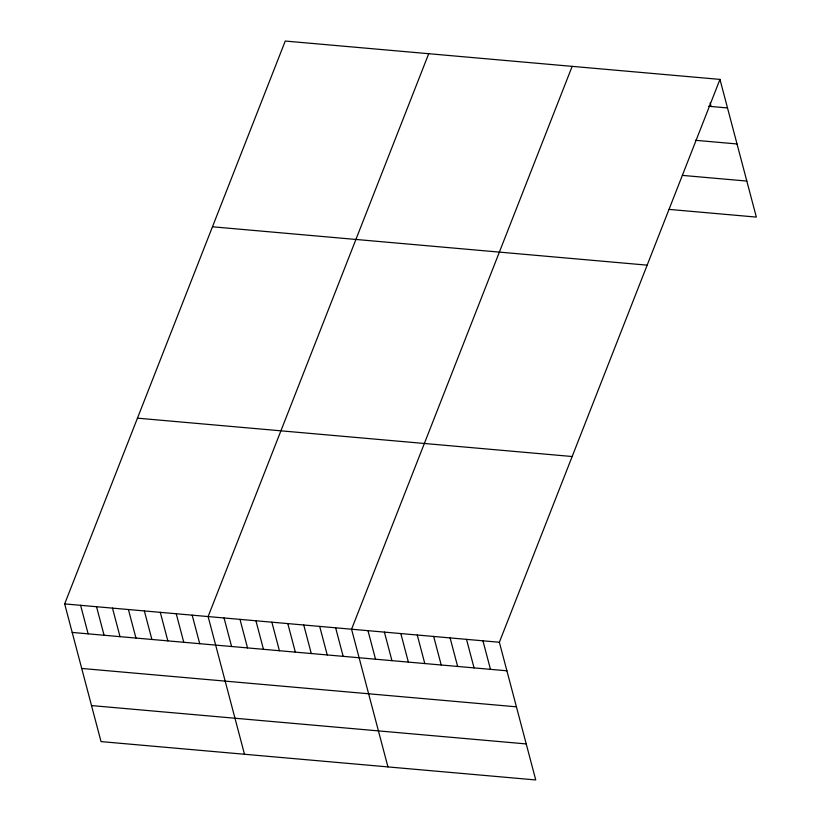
<?xml version="1.0" encoding="UTF-8"?>
<svg xmlns="http://www.w3.org/2000/svg" width="821" height="821" viewBox="0 0 821 821"><rect width="100%" height="100%" fill="white"/><g stroke="black" fill="none" stroke-linecap="round" stroke-linejoin="round"><path stroke-width="1.23" d="M719.966 79.401L499.363 642.258L535.744 779.95L101.034 741.599L64.664 603.907L285.256 41.05L719.966 79.401L756.336 217.093L669.177 209.406M428.716 53.704L208.113 616.561L244.494 754.253M572.165 66.368L351.562 629.214L387.943 766.906M708.554 106.268L727.498 107.941M695.336 140.288L737.022 143.962M682.395 175.386L746.823 181.072M212.465 226.791L647.164 265.152M137.456 418.166L572.155 456.517M64.664 603.907L499.363 642.258M72.197 632.437L506.906 670.798M81.72 668.458L516.419 706.819M91.521 705.578L526.22 743.929M710.134 102.923L711.078 106.494M482.943 640.811L490.476 669.351M466.513 639.364L474.056 667.904M450.093 637.917L457.636 666.447M433.673 636.46L441.216 665M417.253 635.013L424.796 663.553M400.833 633.566L408.365 662.106M384.402 632.119L391.945 660.659M367.982 630.672L375.525 659.201M335.625 627.808L343.168 656.348M319.687 626.402L327.22 654.942M303.749 624.997L311.282 653.537M287.802 623.591L295.344 652.131M271.864 622.185L279.407 650.725M255.926 620.779L263.469 649.319M239.989 619.373L247.532 647.913M224.051 617.967L231.594 646.507M192.176 615.155L199.708 643.695M176.238 613.749L183.771 642.289M160.29 612.343L167.833 640.883M144.352 610.937L151.895 639.477M128.415 609.531L135.958 638.071M112.477 608.125L120.02 636.665M96.539 606.719L104.082 635.259M80.602 605.313L88.134 633.853"/></g></svg>
